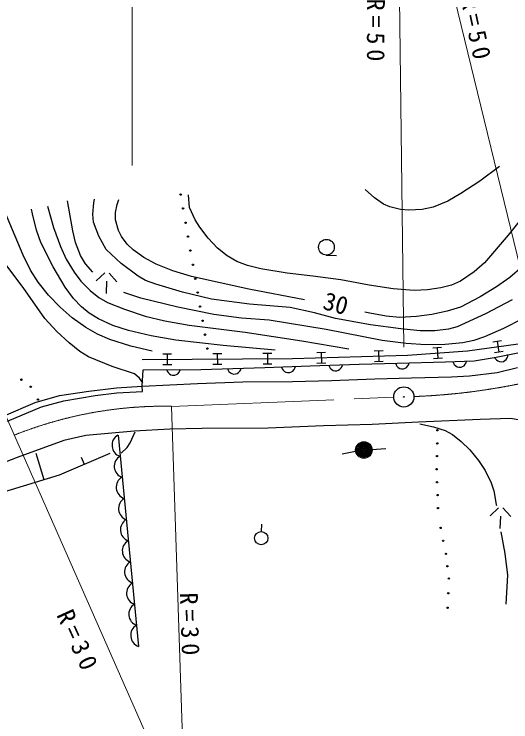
# Model space of a CAD drawing. Units: millimetres, scale not verified. Extents: x 40000 to 680000, y 20000 to 380000.
# Drawn here: x 169266 to 205902, y 268212 to 320455 of the extents above; entities that cross this region are included whole.
import ezdxf
from ezdxf.enums import TextEntityAlignment as Align

# ---------------------------------------------------------------- set-up
doc = ezdxf.new("R2010")
doc.units = ezdxf.units.MM
doc.header["$LTSCALE"] = 1000
doc.linetypes.add('CHAIN', pattern=[18.5, 12, -1.5, 3.5, -1.5])
for name, color, linetype, lineweight in [('M-BGD', 7, 'Continuous', 25), ('M-BMK', 2, 'CHAIN', 13), ('M-BMK-SRVR', 3, 'Continuous', 25), ('M-STR-HTXT', 7, 'Continuous', 13)]:
    doc.layers.add(name, color=color, linetype=linetype, lineweight=lineweight)
doc.styles.add('ＭＳ ゴシック', font='')
doc.styles.get('ＭＳ ゴシック').set_extended_font_data('MS Gothic')

msp = doc.modelspace()

# ---------------------------------------------------------------- linework, layer by layer
at = {"layer": 'M-BGD'}
for p, q in [((205067, 309216), (203603, 308120)), ((203603, 308120), (202215, 307216)), ((195849, 306897), (195145, 307516)), ((202215, 307216), (201247, 306652)), ((173591, 304460), (173208, 306677)), ((175153, 306526), (175192, 306787)), ((176874, 306413), (176977, 306773)), ((182200, 306189), (182117, 307123)), ((196516, 306439), (195849, 306897)), ((171733, 306284), (172164, 304716)), ((175073, 305700), (175153, 306526)), ((176751, 305813), (176874, 306413)), ((182629, 305268), (182200, 306189)), ((196968, 306229), (196516, 306439)), ((197757, 306025), (196968, 306229)), ((200172, 306195), (199371, 306041)), ((201247, 306652), (200172, 306195)), ((207427, 306325), (205703, 304134)), ((169942, 302653), (168549, 305939)), ((170627, 305704), (170552, 306065)), ((170911, 304515), (170627, 305704)), ((175114, 305102), (175073, 305700)), ((176749, 305274), (176751, 305813)), ((198378, 305976), (197757, 306025)), ((199371, 306041), (198378, 305976)), ((175517, 304074), (175114, 305102)), ((176971, 304488), (176749, 305274)), ((182973, 304729), (182629, 305268)), ((172164, 304716), (172674, 303298)), ((183581, 303912), (182973, 304729)), ((171227, 303609), (170911, 304515)), ((173801, 303588), (173591, 304460)), ((176051, 303093), (175517, 304074)), ((177182, 304053), (176971, 304488)), ((177600, 303465), (177182, 304053)), ((205703, 304134), (203950, 302106)), ((172147, 301810), (171227, 303609)), ((174153, 302631), (173801, 303588)), ((184275, 303170), (183581, 303912)), ((172674, 303298), (173109, 302379)), ((177168, 302054), (176051, 303093)), ((178045, 303047), (177600, 303465)), ((178840, 302495), (178045, 303047)), ((184976, 302609), (184275, 303170)), ((169919, 300267), (168177, 302555)), ((170480, 301559), (169942, 302653)), ((174529, 302024), (174153, 302631)), ((179733, 302011), (178840, 302495)), ((185680, 302199), (184976, 302609)), ((192279, 302673), (193040, 302640)), ((173109, 302379), (173693, 301401)), ((175059, 301405), (174529, 302024)), ((178409, 301106), (177168, 302054)), ((180974, 301508), (179733, 302011)), ((186465, 301896), (185680, 302199)), ((203950, 302106), (203190, 301433)), ((171040, 300658), (170480, 301559)), ((173033, 300292), (172147, 301810)), ((182335, 301092), (180974, 301508)), ((187454, 301657), (186465, 301896)), ((189413, 301332), (187454, 301657)), ((206736, 301796), (205836, 301026)), ((173693, 301401), (174182, 300751)), ((175961, 301353), (175326, 300770)), ((176265, 301340), (176848, 300705)), ((178953, 300799), (178409, 301106)), ((186572, 300163), (182335, 301092)), ((191287, 301122), (189413, 301332)), ((193356, 300839), (191287, 301122)), ((203190, 301433), (202188, 300736)), ((205836, 301026), (204840, 300325)), ((171795, 299700), (171040, 300658)), ((174182, 300751), (174865, 300047)), ((176087, 300738), (176048, 299825)), ((179711, 300511), (178953, 300799)), ((181680, 299937), (179711, 300511)), ((195460, 300438), (193356, 300839)), ((197222, 300185), (195460, 300438)), ((201518, 300454), (200726, 300251)), ((202188, 300736), (201518, 300454)), ((171522, 297990), (169919, 300267)), ((173639, 299476), (173033, 300292)), ((174865, 300047), (175508, 299549)), ((178619, 299495), (177365, 299911)), ((183827, 299421), (181680, 299937)), ((190688, 299368), (186572, 300163)), ((198779, 300060), (197222, 300185)), ((199766, 300101), (198779, 300060)), ((200726, 300251), (199766, 300101)), ((204840, 300325), (203638, 299582)), ((172649, 298818), (171795, 299700)), ((174224, 298847), (173639, 299476)), ((175508, 299549), (176155, 299181)), ((181327, 298824), (178619, 299495)), ((186628, 299058), (183827, 299421)), ((203638, 299582), (202193, 298836)), ((206000, 299354), (204021, 298330)), ((174796, 298374), (174224, 298847)), ((176155, 299181), (177393, 298672)), ((189636, 298799), (186628, 299058)), ((202193, 298836), (201214, 298529)), ((173544, 298041), (172649, 298818)), ((175492, 297953), (174796, 298374)), ((177393, 298672), (178941, 298169)), ((183999, 298275), (181327, 298824)), ((191420, 298418), (189636, 298799)), ((192959, 297986), (191420, 298418)), ((195497, 298370), (195123, 298449)), ((196698, 298154), (195497, 298370)), ((201214, 298529), (200068, 298292)), ((204021, 298330), (201952, 297383)), ((172406, 297033), (171522, 297990)), ((174541, 297329), (173544, 298041)), ((176554, 297481), (175492, 297953)), ((178941, 298169), (180372, 297818)), ((180372, 297818), (182172, 297499)), ((186027, 298016), (183999, 298275)), ((188074, 297867), (186027, 298016)), ((192270, 297164), (188074, 297867)), ((195559, 297523), (192959, 297986)), ((197712, 298073), (196698, 298154)), ((198931, 298127), (197712, 298073)), ((200068, 298292), (198931, 298127)), ((206800, 297976), (205353, 297241)), ((175423, 296829), (174541, 297329)), ((177710, 297096), (176554, 297481)), ((182172, 297499), (186296, 296974)), ((197795, 297221), (195559, 297523)), ((201952, 297383), (201309, 297202)), ((173327, 296201), (172406, 297033)), ((176314, 296440), (175423, 296829)), ((179380, 296700), (177710, 297096)), ((186296, 296974), (190496, 296336)), ((196404, 296354), (192270, 297164)), ((199212, 297088), (197795, 297221)), ((200299, 297079), (199212, 297088)), ((201309, 297202), (200299, 297079)), ((205353, 297241), (203948, 296638)), ((177862, 295952), (176314, 296440)), ((181182, 296394), (179380, 296700)), ((184674, 295988), (181182, 296394)), ((190496, 296336), (193962, 295740)), ((198182, 296137), (196404, 296354)), ((203183, 296368), (202352, 296187)), ((202714, 295598), (207191, 296224)), ((203948, 296638), (203183, 296368)), ((204574, 296268), (205218, 296358)), ((204896, 296313), (205009, 295508)), ((174115, 295559), (173327, 296201)), ((179456, 295571), (177862, 295952)), ((188519, 295654), (184674, 295988)), ((199626, 296056), (198182, 296137)), ((201049, 296073), (199626, 296056)), ((200144, 295816), (200792, 295864)), ((200468, 295840), (200527, 295030)), ((202352, 296187), (201049, 296073)), ((174760, 295156), (174115, 295559)), ((180232, 295375), (180882, 295379)), ((180557, 295377), (180562, 294564)), ((183926, 295398), (184576, 295402)), ((184251, 295400), (184256, 294588)), ((187620, 295422), (188270, 295426)), ((187945, 295424), (187950, 294612)), ((189795, 295030), (198281, 295272)), ((191580, 295487), (192230, 295506)), ((191905, 295496), (191928, 294684)), ((195823, 295609), (196473, 295627)), ((196148, 295618), (196171, 294806)), ((198281, 295272), (202714, 295598)), ((205331, 295553), (204687, 295463)), ((204815, 295126), (207193, 295601)), ((205632, 295084), (205674, 295195)), ((205674, 295195), (205691, 295323)), ((176503, 294447), (174760, 295156)), ((178713, 294958), (189795, 295030)), ((192253, 294694), (191603, 294675)), ((194721, 294616), (197506, 294692)), ((196496, 294815), (195846, 294796)), ((197388, 294685), (197432, 294564)), ((197506, 294692), (201071, 294780)), ((198366, 294588), (198403, 294711)), ((200852, 295054), (200203, 295006)), ((201071, 294780), (203191, 294858)), ((201624, 294801), (201669, 294680)), ((201669, 294680), (201733, 294581)), ((202545, 294611), (202602, 294715)), ((202602, 294715), (202639, 294838)), ((203191, 294858), (204815, 295126)), ((204693, 295137), (204755, 295025)), ((204755, 295025), (204833, 294936)), ((204833, 294936), (204952, 294855)), ((204952, 294855), (205063, 294813)), ((205063, 294813), (205190, 294796)), ((205190, 294796), (205350, 294825)), ((205350, 294825), (205462, 294887)), ((205462, 294887), (205551, 294966)), ((205551, 294966), (205632, 295084)), ((178131, 293913), (176503, 294447)), ((178697, 293003), (178777, 294188)), ((178777, 294188), (183025, 294214)), ((180887, 294566), (180237, 294562)), ((180514, 294221), (180557, 294100)), ((181491, 294117), (181530, 294240)), ((183025, 294214), (187758, 294359)), ((184581, 294590), (183931, 294586)), ((185005, 294306), (185048, 294185)), ((185048, 294185), (185110, 294085)), ((185923, 294100), (185982, 294203)), ((185982, 294203), (186020, 294325)), ((188275, 294614), (187625, 294610)), ((187758, 294359), (191109, 294493)), ((188991, 294404), (189036, 294284)), ((189036, 294284), (189101, 294185)), ((189101, 294185), (189206, 294087)), ((189815, 294109), (189913, 294215)), ((189913, 294215), (189970, 294318)), ((189970, 294318), (190006, 294442)), ((191109, 294493), (194721, 294616)), ((192473, 294533), (192518, 294412)), ((192518, 294412), (192582, 294313)), ((192582, 294313), (192688, 294215)), ((192688, 294215), (192791, 294158)), ((192791, 294158), (192915, 294122)), ((192915, 294122), (193077, 294128)), ((193077, 294128), (193197, 294173)), ((193197, 294173), (193297, 294238)), ((193297, 294238), (193394, 294343)), ((193394, 294343), (193451, 294447)), ((193451, 294447), (193488, 294570)), ((197432, 294564), (197496, 294464)), ((197496, 294464), (197600, 294365)), ((197600, 294365), (197703, 294307)), ((197703, 294307), (197826, 294270)), ((197826, 294270), (197988, 294274)), ((197988, 294274), (198109, 294318)), ((198109, 294318), (198209, 294381)), ((198209, 294381), (198308, 294485)), ((198308, 294485), (198366, 294588)), ((201733, 294581), (201838, 294483)), ((201838, 294483), (201942, 294426)), ((201942, 294426), (202065, 294390)), ((202065, 294390), (202228, 294396)), ((202228, 294396), (202348, 294441)), ((202348, 294441), (202447, 294506)), ((202447, 294506), (202545, 294611)), ((204890, 293997), (206398, 294359)), ((178517, 293585), (178131, 293913)), ((180557, 294100), (180620, 293999)), ((180620, 293999), (180723, 293900)), ((180723, 293900), (180826, 293841)), ((180826, 293841), (180949, 293802)), ((180949, 293802), (181111, 293805)), ((181111, 293805), (181232, 293848)), ((181232, 293848), (181333, 293911)), ((181333, 293911), (181432, 294015)), ((181432, 294015), (181491, 294117)), ((185110, 294085), (185214, 293985)), ((185214, 293985), (185317, 293926)), ((185317, 293926), (185439, 293888)), ((185439, 293888), (185602, 293891)), ((185602, 293891), (185723, 293934)), ((185723, 293934), (185823, 293997)), ((185823, 293997), (185923, 294100)), ((189206, 294087), (189310, 294030)), ((189310, 294030), (189433, 293994)), ((189433, 293994), (189595, 294000)), ((189595, 294000), (189716, 294045)), ((189716, 294045), (189815, 294109)), ((195867, 293529), (198585, 293607)), ((198585, 293607), (201516, 293676)), ((201516, 293676), (202857, 293754)), ((202857, 293754), (204890, 293997)), ((178745, 293237), (178517, 293585)), ((178697, 293003), (182777, 293197)), ((182777, 293197), (186138, 293305)), ((186138, 293305), (189804, 293343)), ((189804, 293343), (192677, 293414)), ((192677, 293414), (195867, 293529)), ((172605, 292292), (174783, 292627)), ((174783, 292627), (176810, 292870)), ((176810, 292870), (178697, 293003)), ((176838, 292507), (178722, 292588)), ((178722, 292588), (178697, 293003)), ((170819, 291780), (172605, 292292)), ((172922, 291908), (175237, 292313)), ((175237, 292313), (176838, 292507)), ((168519, 290813), (170819, 291780)), ((171270, 291455), (172922, 291908)), ((168766, 290413), (171270, 291455)), ((203631, 290544), (199101, 290326)), ((205879, 290606), (203631, 290544)), ((207385, 290352), (205879, 290606)), ((192071, 290058), (187996, 289884)), ((195679, 290156), (192071, 290058)), ((199101, 290326), (195679, 290156)), ((199200, 290201), (200205, 289999)), ((200205, 289999), (201064, 289709)), ((178124, 289674), (174549, 289352)), ((177821, 288819), (178190, 289626)), ((180754, 289814), (178124, 289674)), ((183127, 289871), (180754, 289814)), ((187996, 289884), (183127, 289871)), ((201064, 289709), (201596, 289416)), ((172920, 288979), (169484, 287735)), ((174549, 289352), (172920, 288979)), ((176927, 289383), (178447, 273785)), ((201596, 289416), (202247, 288920)), ((202247, 288920), (202888, 288286)), ((177147, 288036), (177603, 288453)), ((177603, 288453), (177821, 288819)), ((195658, 288327), (196672, 288392)), ((171478, 286086), (170890, 288012)), ((176331, 288018), (172589, 286424)), ((194453, 288165), (193458, 287961)), ((202888, 288286), (203524, 287494)), ((169484, 287735), (166037, 286397)), ((169484, 287735), (167051, 286791)), ((174460, 287221), (174240, 287737)), ((203524, 287494), (203996, 286761)), ((172589, 286424), (168147, 285069)), ((203996, 286761), (204448, 285846)), ((204448, 285846), (204644, 285255)), ((204644, 285255), (204825, 284256)), ((204825, 284256), (204834, 284186)), ((205003, 284012), (204369, 283430)), ((205308, 283999), (205891, 283365)), ((205130, 283397), (205091, 282484)), ((187508, 282261), (187532, 282809)), ((205163, 282228), (205469, 280632)), ((205469, 280632), (205649, 279031)), ((205649, 279031), (205525, 276911))]:
    msp.add_line(p, q, dxfattribs=at)
for centre, radius in [((181543, 307138), 50.8), ((181722, 306111), 50.8), ((181906, 305059), 50.8), ((182084, 304032), 50.8), ((192303, 303253), 579), ((182262, 303005), 50.8), ((182446, 301953), 50.8), ((182624, 300926), 50.8), ((182802, 299899), 50.8), ((182981, 298872), 50.8), ((183164, 297821), 50.8), ((183343, 296794), 50.8), ((183521, 295767), 50.8), ((169802, 293471), 50.8), ((170491, 292949), 50.8), ((171016, 292000), 50.8), ((200487, 289735), 50.8), ((195062, 288284), 609), ((195062, 288284), 536), ((195062, 288284), 463), ((195062, 288284), 390), ((195062, 288284), 317), ((195062, 288284), 244), ((195062, 288284), 171), ((195062, 288284), 97.5), ((200470, 288769), 50.8), ((195062, 288284), 24.4), ((200447, 287827), 50.8), ((200429, 286860), 50.8), ((200462, 285904), 50.8), ((200494, 284949), 50.8), ((200526, 283993), 50.8), ((187492, 281773), 488), ((200724, 282528), 50.8), ((200911, 281581), 50.8), ((201127, 280615), 50.8), ((201228, 279701), 50.8), ((201329, 278787), 50.8), ((201285, 277710), 50.8), ((201240, 276633), 50.8)]:
    msp.add_circle(centre, radius, dxfattribs=at)
for centre, radius, start, end in [((113494, 425840), 147435, 292.23004, 292.23456), ((177341, 288630), 858, 119.6708, 251.461), ((177506, 287080), 858, 119.6708, 251.461), ((177647, 285524), 858, 119.6708, 251.461), ((177818, 283949), 858, 119.6708, 251.461), ((177959, 282393), 858, 119.6708, 251.461), ((178100, 280837), 858, 119.6708, 251.461), ((178265, 279287), 858, 119.6708, 251.461), ((178411, 277706), 858, 119.6708, 251.461), ((178577, 276156), 858, 119.6708, 251.461), ((178718, 274600), 858, 119.6708, 251.461)]:
    msp.add_arc(centre, radius, start, end, dxfattribs=at)
at = {"layer": 'M-BMK'}
msp.add_line((180861, 291500), (197258, 292172), dxfattribs=at)
for centre, radius, start, end in [((196955, 339713), 47521, 272.2005, 284.1409), ((180357, 261722), 29793, 89.0236, 111.8371)]:
    msp.add_arc(centre, radius, start, end, dxfattribs=at)
at = {"layer": 'M-BMK-SRVR'}
for radius in [746, 22.5]:
    msp.add_circle((198009, 292198), radius, dxfattribs=at)
at = {"layer": 'M-STR-HTXT'}
for p, q in [((177967, 309282), (177967, 343825)), ((208554, 293631), (201327, 323408)), ((197676, 322409), (198012, 295871)), ((163175, 303190), (181879, 260780)), ((181879, 260780), (180861, 291500))]:
    msp.add_line(p, q, dxfattribs=at)

# ---------------------------------------------------------------- texts
at = {"layer": 'M-BGD', "style": 'ＭＳ ゴシック'}
msp.add_text('30', height=1320, rotation=344.7, dxfattribs=at).set_placement((191847, 298325), align=Align.BOTTOM_LEFT)
at = {"layer": 'M-STR-HTXT', "char_height": 1320, "attachment_point": 7, "style": 'ＭＳ ゴシック'}
for s, insert, rotation in [('\\T1.39;R=50', (195268, 321612), 270), ('\\T1.39;R=50', (202174, 321551), 282.2), ('\\T1.39;R=30', (181464, 277739), 272), ('\\T1.39;R=30', (172340, 276104), 294.6)]:
    msp.add_mtext(s, dxfattribs=dict(at, insert=insert, rotation=rotation))

doc.saveas('drawing.dxf')
